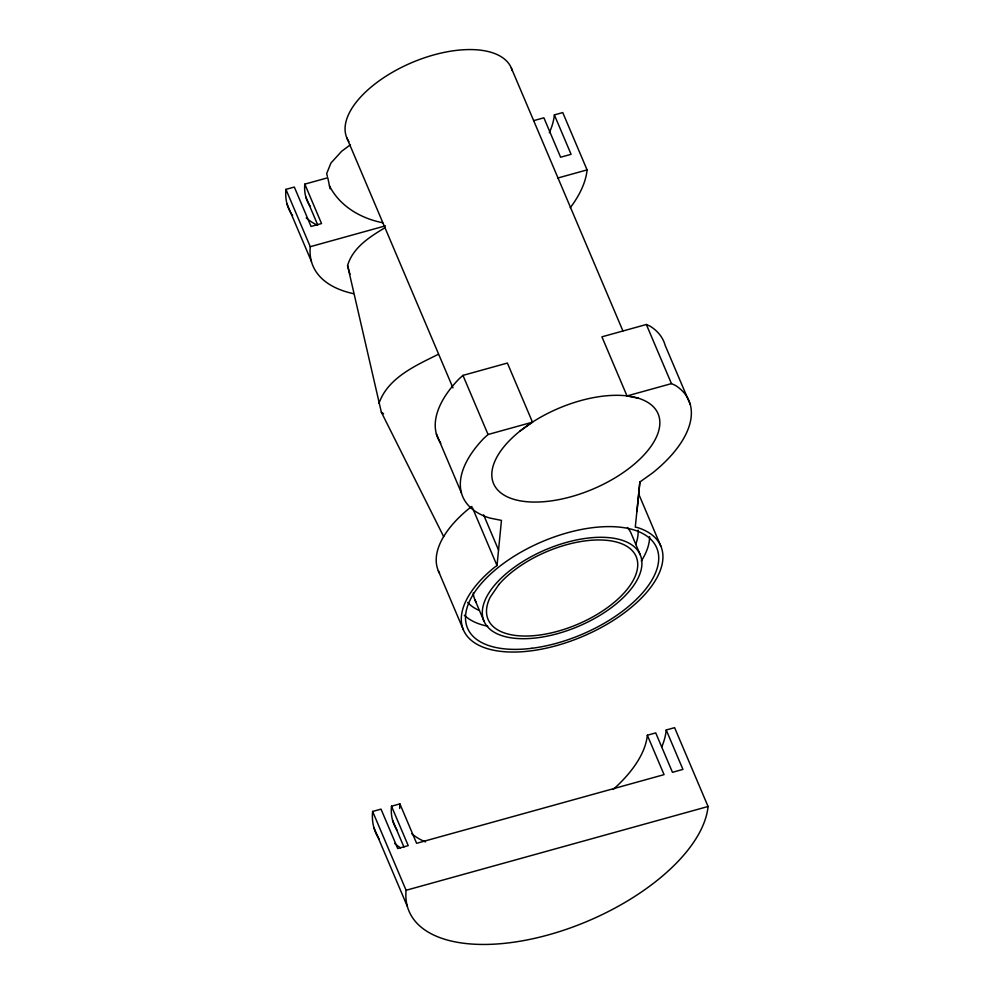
<?xml version="1.0" encoding="UTF-8"?>
<svg xmlns="http://www.w3.org/2000/svg" width="994" height="994" viewBox="0 0 994 994"><rect width="100%" height="100%" fill="white"/><g stroke="black" fill="none" stroke-linecap="round" stroke-linejoin="round"><path stroke-width="1.49" d="M690.234 404.421L665.135 345.303A122.858 60.311 -23 0 0 650.262 326.268L646.349 324.504L601.917 336.829L627.015 395.947L671.447 383.622L675.361 385.386A122.858 60.311 -23 0 1 652.797 472.771L639.875 482.003L635.29 527.143L637.303 527.491A107.228 52.632 -23 0 1 629.277 609.011A107.228 52.632 -23 0 1 486.923 648.51A107.228 52.632 -23 0 1 494.95 566.99L497.012 565.574L501.461 520.396L489.682 518.023A122.858 60.311 -23 0 1 483.556 438.602L488.054 434.502L532.486 422.177L507.387 363.058L462.956 375.384L458.458 379.484A122.858 60.311 -23 0 0 440.802 443.2M636.955 511.649L639.875 482.003M443.672 536.648L381.348 412.199L347.577 265.56C352.795 247.568 369.892 236.734 385.125 227.651M378.962 403.427C387.797 377.757 415.666 365.593 438.304 354.324M350.422 144.776L341.65 151.262L330.952 163.016L326.653 173.639L327.399 176.398M519.874 431.172A89.348 43.86 -23 0 1 658.09 413.777A89.348 43.86 -23 0 1 549.558 501.113A89.348 43.86 -23 0 1 519.874 431.172L532.486 422.177M471.914 506.455L469.864 507.872A107.228 52.632 -23 0 0 439.522 573.24M292.609 215.636A147.435 72.376 -23 0 1 285.937 189.382L294.323 187.046L311.06 226.458L321.534 223.551L304.81 184.138L327.772 177.764L330.095 188.785M533.828 120.597L543.88 117.814L560.604 157.226L571.09 154.319L554.366 114.906L562.753 112.57L587.081 169.899A147.435 72.376 -23 0 1 570.245 207.758M285.937 189.382L310.265 246.698L385.436 225.849M557.609 178.075L587.081 169.899M372.626 811.452L381.013 809.128L397.737 848.541L408.223 845.621L391.499 806.209L399.886 803.885L416.61 843.297L664.067 774.637L647.342 735.237L655.729 732.901L672.466 772.313L682.94 769.406L666.216 729.994L674.603 727.67L708.063 806.494A160.842 78.961 -23 0 1 548.551 934.845A160.842 78.961 -23 0 1 406.086 890.276L372.626 811.452A160.842 78.961 -23 0 0 379.012 838.799M406.086 890.276L708.063 806.494M382.603 222.706C360.834 218.481 339.613 206.118 329.412 185.766M627.015 395.947L638.496 398.259M381.348 412.199L383.585 413.777M646.349 324.504L671.447 383.622M511.326 68.027L622.915 330.915M638.707 494.018L660.811 546.104M640.248 554.826A84.888 41.673 -23 0 0 508.94 571.364A84.888 41.673 -23 0 0 537.145 637.8A84.888 41.673 -23 0 0 640.248 554.826L631.128 533.331A84.888 41.673 -23 0 0 627.425 527.516M462.956 375.384L488.054 434.502M346.831 137.855L452.953 387.884M483.606 514.855L498.541 550.042M472.51 507.859L497.012 565.574M436.354 433.844L461.452 492.962M305.792 196.862L317.745 225.004M474.846 599.668L483.979 621.163M287.067 204.105L311.408 261.434M438.317 570.78L463.415 629.898M392.58 820.274L403.937 847.012M373.856 827.517L407.316 906.342M347.577 265.56L349.963 274.332M666.216 729.994A151.896 74.575 -23 0 1 661.905 746.68M400.57 847.82A151.896 74.575 -23 0 1 394.606 843.421M647.342 735.237A131.792 64.697 -23 0 1 613.161 789.472M425.544 841.906A131.792 64.697 -23 0 1 411.777 833.742M399.687 808.445A131.792 64.697 -23 0 1 399.886 803.885M396.917 829.891A140.738 69.083 -23 0 1 391.499 806.209M649.604 536.586A102.755 50.446 -23 0 1 641.267 561.051M487.756 626.22A102.755 50.446 -23 0 1 464.347 615.224M638.086 530.075A93.821 46.059 -23 0 1 635.638 544.513M478.375 610.067A93.821 46.059 -23 0 1 467.677 602.414M476.076 602.091A84.888 41.673 -23 0 1 473.243 592.971M310.401 206.566A127.331 62.51 -23 0 1 304.81 184.138M554.366 114.906A138.501 67.99 -23 0 1 549.309 132.749M317.161 225.141A138.501 67.99 -23 0 1 306.214 217.885M353.404 293.64A147.435 72.376 -23 0 1 310.265 246.698M348.894 141.633A89.348 43.86 -23 0 1 410.597 63.144A89.348 43.86 -23 0 1 512.27 70.723M498.864 584.522L490.291 597.046A80.415 39.474 -23 0 0 571.028 626.941A80.415 39.474 -23 0 0 626.406 546.041A80.415 39.474 -23 0 0 498.864 584.522M531.889 648.287A102.755 50.446 -23 0 0 656.699 547.843A102.755 50.446 -23 0 0 497.745 567.86A102.755 50.446 -23 0 0 531.889 648.287"/></g></svg>
